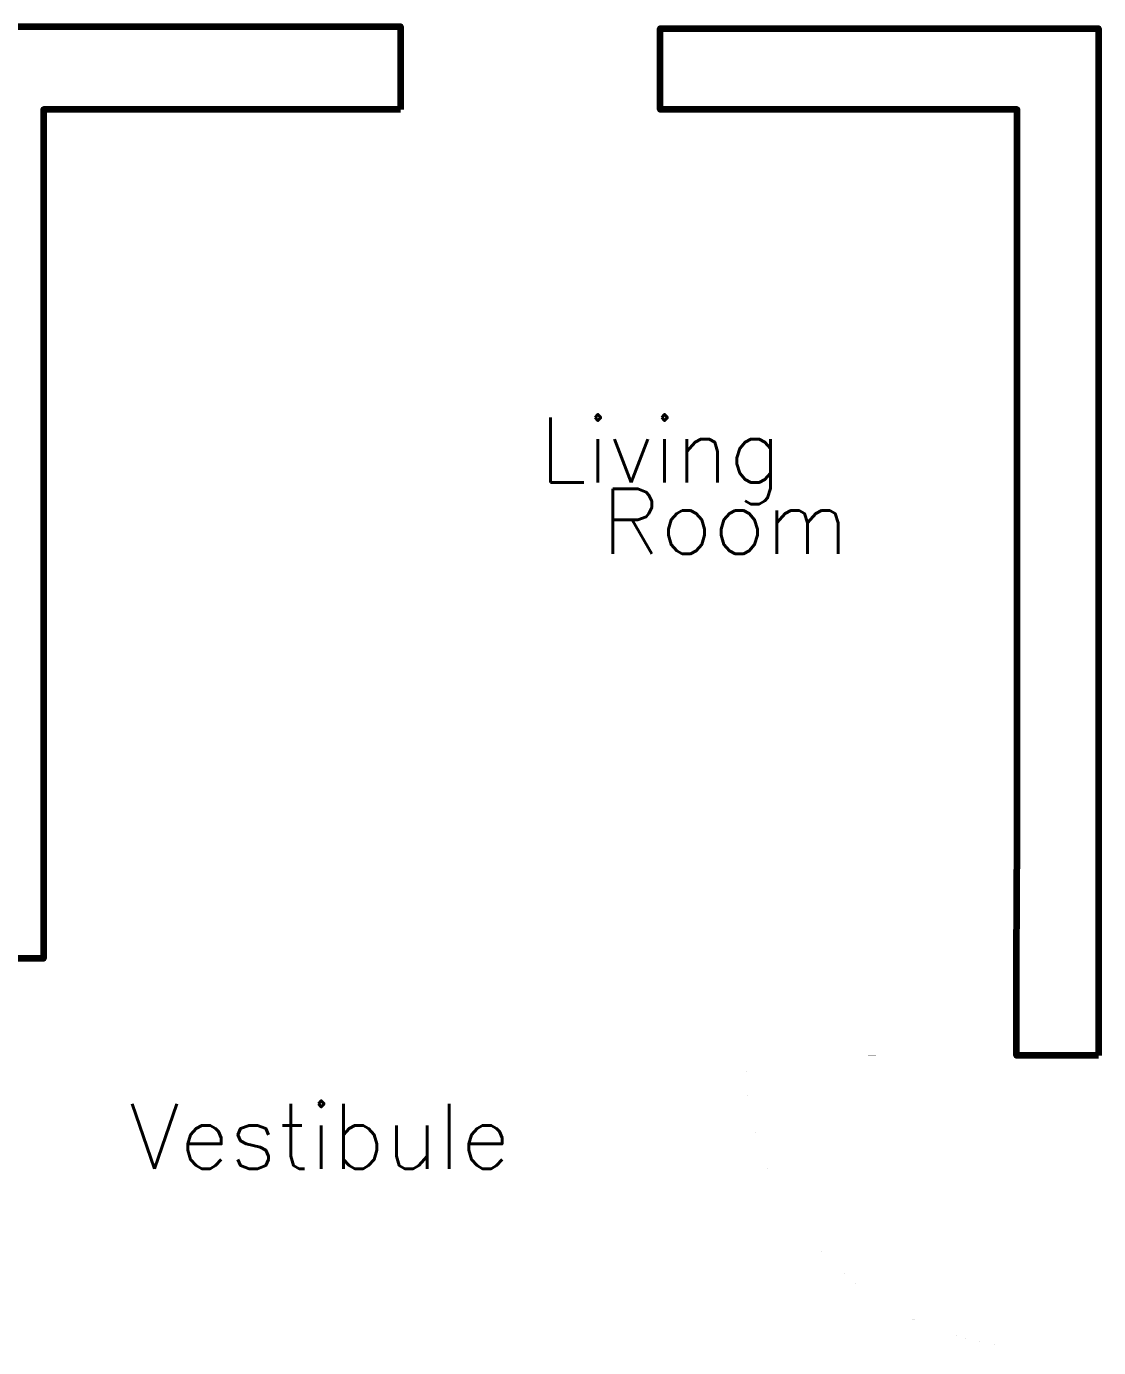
# Model space of a CAD drawing. Header units: metres. Extents: x -1.5 to 5.12, y -0.47 to 6.77.
# Drawn here: x 1.816 to 5.12, y 2.696 to 6.768 of the extents above; entities that cross this region are included whole.
import ezdxf
from ezdxf.enums import TextEntityAlignment as Align

# ---------------------------------------------------------------- set-up
doc = ezdxf.new("R2010")
doc.units = ezdxf.units.M
doc.header["$LTSCALE"] = 10
doc.layers.get('0').update_dxf_attribs({"linetype": 'CONTINUOUS', "lineweight": 100})
for name, color, linetype, lineweight in [('doors', 1, 'CONTINUOUS', 100), ('roomitems', 4, 'CONTINUOUS', 100), ('texts', 5, 'CONTINUOUS', 100), ('walls', 8, 'CONTINUOUS', 100), ('windows', 3, 'CONTINUOUS', 100)]:
    doc.layers.add(name, color=color, linetype=linetype, lineweight=lineweight)
doc.styles.get("Standard").update_dxf_attribs({"font": 'txt', "width": 0.75, "bigfont": 'bigfont.shx'})

# ---------------------------------------------------------------- blocks, each defined once
blk = doc.blocks.new('W-3-1')
at = {"color": 0}
for points, const_width in [([(-333.3, 60), (-400, 60)], 0.01), ([(-400, 60), (-400, 50)], 0.01), ([(-333.3, 60), (-400, 60)], 0.01), ([(-393.3, 60), (-400, 60)], 0.01), ([(-400, 60), (-400, 50)], 0.01), ([(-400, 50), (-400, 40)], 0.01), ([(-400, 50), (-400, 40)], 0.01), ([(-386.7, 60), (-393.3, 60)], 0.01), ([(-380, 60), (-386.7, 60)], 0.01), ([(-373.3, 60), (-380, 60)], 0.01), ([(-366.7, 60), (-373.3, 60)], 0.01), ([(-360, 60), (-366.7, 60)], 0.01), ([(-353.3, 60), (-360, 60)], 0.01), ([(-346.7, 60), (-353.3, 60)], 0.01), ([(-340, 60), (-346.7, 60)], 0.01), ([(-333.3, 60), (-340, 60)], 0.01), ([(-266.7, 60), (-333.3, 60)], 0.01), ([(-266.7, 60), (-333.3, 60)], 0.01), ([(-326.7, 60), (-333.3, 60)], 0.01), ([(-320, 60), (-326.7, 60)], 0.01), ([(-320, 60), (-320, 60)], 0.01), ([(-200, 60), (-266.7, 60)], 0.01), ([(-200, 60), (-266.7, 60)], 0.01), ([(-133.3, 60), (-200, 60)], 0.01), ([(-133.3, 60), (-200, 60)], 0.01), ([(-66.7, 60), (-133.3, 60)], 0.01), ([(-66.7, 60), (-133.3, 60)], 0.01), ([(0, 60), (-66.7, 60)], 0.01), ([(0, 60), (-66.7, 60)], 0.01), ([(66.7, 60), (0, 60)], 0.01), ([(66.7, 60), (0, 60)], 0.01), ([(133.3, 60), (66.7, 60)], 0.01), ([(133.3, 60), (66.7, 60)], 0.01), ([(200, 60), (133.3, 60)], 0.01), ([(200, 60), (133.3, 60)], 0.01), ([(266.7, 60), (200, 60)], 0.01), ([(266.7, 60), (200, 60)], 0.01), ([(333.3, 60), (266.7, 60)], 0.01), ([(333.3, 60), (266.7, 60)], 0.01), ([(326.7, 60), (320, 60)], 0.01), ([(333.3, 60), (326.7, 60)], 0.01), ([(400, 60), (333.3, 60)], 0.01), ([(400, 60), (333.3, 60)], 0.01), ([(340, 60), (333.3, 60)], 0.01), ([(346.7, 60), (340, 60)], 0.01), ([(353.3, 60), (346.7, 60)], 0.01), ([(360, 60), (353.3, 60)], 0.01), ([(366.7, 60), (360, 60)], 0.01), ([(373.3, 60), (366.7, 60)], 0.01), ([(380, 60), (373.3, 60)], 0.01), ([(386.7, 60), (380, 60)], 0.01), ([(393.3, 60), (386.7, 60)], 0.01), ([(400, 60), (393.3, 60)], 0.01), ([(400, 50), (400, 60)], 0.01), ([(400, 60), (400, 60)], 0.01), ([(400, 50), (400, 60)], 0.01), ([(400, 40), (400, 50)], 0.01), ([(400, 40), (400, 50)], 0.01), ([(-400, 40), (-400, 30)], 0.01), ([(-400, 40), (-400, 30)], 0.01), ([(-400, 30), (-400, 20)], 0.01), ([(-400, 30), (-400, 20)], 0.01), ([(-400, 20), (-400, 10)], 0.01), ([(-400, 20), (-400, 10)], 0.01), ([(-400, 10), (-400, 0)], 0.01), ([(-400, 10), (-400, 0)], 0.01), ([(-400, 0), (-400, -10)], 0.01), ([(-400, 0), (-400, 0)], 0.01), ([(-400, 0), (-333.3, 0)], 0.01), ([(-400, 0), (-400, -10)], 0.01), ([(-400, 0), (-400, 0)], 0.04), ([(-400, 0), (-393.3, 0)], 0.04), ([(-393.3, 0), (-386.7, 0)], 0.04), ([(-386.7, 0), (-380, 0)], 0.04), ([(-380, 0), (-373.3, 0)], 0.04), ([(-373.3, 0), (-366.7, 0)], 0.04), ([(-366.7, 0), (-360, 0)], 0.04), ([(-360, 0), (-353.3, 0)], 0.04), ([(-353.3, 0), (-346.7, 0)], 0.04), ([(-346.7, 0), (-340, 0)], 0.04), ([(-340, 0), (-333.3, 0)], 0.04), ([(-333.3, 0), (-326.7, 0)], 0.04), ([(-333.3, 0), (-266.7, 0)], 0.01), ([(-326.7, 0), (-320, 0)], 0.04), ([(-266.7, 0), (-200, 0)], 0.01), ([(-200, 0), (-133.3, 0)], 0.01), ([(-133.3, 0), (-66.7, 0)], 0.01), ([(-66.7, 0), (0, 0)], 0.01), ([(0, 0), (66.7, 0)], 0.01), ([(66.7, 0), (133.3, 0)], 0.01), ([(133.3, 0), (200, 0)], 0.01), ([(200, 0), (266.7, 0)], 0.01), ([(266.7, 0), (333.3, 0)], 0.01), ([(320, 0), (320, 0)], 0.04), ([(320, 0), (326.7, 0)], 0.04), ([(326.7, 0), (333.3, 0)], 0.04), ([(333.3, 0), (400, 0)], 0.01), ([(333.3, 0), (340, 0)], 0.04), ([(340, 0), (346.7, 0)], 0.04), ([(346.7, 0), (353.3, 0)], 0.04), ([(353.3, 0), (360, 0)], 0.04), ([(360, 0), (366.7, 0)], 0.04), ([(366.7, 0), (373.3, 0)], 0.04), ([(373.3, 0), (380, 0)], 0.04), ([(380, 0), (386.7, 0)], 0.04), ([(386.7, 0), (393.3, 0)], 0.04), ([(393.3, 0), (400, 0)], 0.04), ([(400, 30), (400, 40)], 0.01), ([(400, 30), (400, 40)], 0.01), ([(400, 20), (400, 30)], 0.01), ([(400, 20), (400, 30)], 0.01), ([(400, 10), (400, 20)], 0.01), ([(400, 10), (400, 20)], 0.01), ([(400, 0), (400, 10)], 0.01), ([(400, 0), (400, 10)], 0.01), ([(400, -10), (400, 0)], 0.01), ([(400, -10), (400, 0)], 0.01), ([(-400, -10), (-400, -20)], 0.01), ([(-400, -10), (-400, -20)], 0.01), ([(-400, -20), (-400, -30)], 0.01), ([(-400, -20), (-400, -30)], 0.01), ([(-400, -30), (-400, -40)], 0.01), ([(-400, -30), (-400, -40)], 0.01), ([(-400, -40), (-400, -50)], 0.01), ([(-400, -40), (-400, -50)], 0.01), ([(400, -20), (400, -10)], 0.01), ([(400, -20), (400, -10)], 0.01), ([(400, -30), (400, -20)], 0.01), ([(400, -30), (400, -20)], 0.01), ([(400, -40), (400, -30)], 0.01), ([(400, -40), (400, -30)], 0.01), ([(400, -50), (400, -40)], 0.01), ([(400, -50), (400, -40)], 0.01), ([(-400, -50), (-400, -60)], 0.01), ([(-400, -50), (-400, -60)], 0.01), ([(-400, -60), (-400, -60)], 0.01), ([(-400, -60), (-333.3, -60)], 0.01), ([(-400, -60), (-400, -60)], 0.01), ([(-400, -60), (-400, -60)], 0.01), ([(-400, -60), (-400, -60)], 0.01), ([(-400, -60), (-400, -60)], 0.01), ([(-400, -60), (-400, -60)], 0.01), ([(-400, -60), (-400, -60)], 0.01), ([(-400, -60), (-400, -60)], 0.01), ([(-400, -60), (-400, -60)], 0.01), ([(-400, -60), (-400, -60)], 0.01), ([(-400, -60), (-400, -60)], 0.01), ([(-400, -60), (-400, -60)], 0.01), ([(-400, -60), (-400, -60)], 0.01), ([(-400, -60), (-400, -60)], 0.01), ([(-400, -60), (-400, -60)], 0.01), ([(-400, -60), (-400, -60)], 0.01), ([(-400, -60), (-333.3, -60)], 0.01), ([(-400, -60), (-393.3, -60)], 0.01), ([(-393.3, -60), (-386.7, -60)], 0.01), ([(-386.7, -60), (-380, -60)], 0.01), ([(-380, -60), (-373.3, -60)], 0.01), ([(-373.3, -60), (-366.7, -60)], 0.01), ([(-366.7, -60), (-360, -60)], 0.01), ([(-360, -60), (-353.3, -60)], 0.01), ([(-353.3, -60), (-346.7, -60)], 0.01), ([(-346.7, -60), (-340, -60)], 0.01), ([(-340, -60), (-333.3, -60)], 0.01), ([(-333.3, -60), (-266.7, -60)], 0.01), ([(-333.3, -60), (-266.7, -60)], 0.01), ([(-333.3, -60), (-326.7, -60)], 0.01), ([(-326.7, -60), (-320, -60)], 0.01), ([(-266.7, -60), (-200, -60)], 0.01), ([(-266.7, -60), (-200, -60)], 0.01), ([(-200, -60), (-133.3, -60)], 0.01), ([(-200, -60), (-133.3, -60)], 0.01), ([(-133.3, -60), (-66.7, -60)], 0.01), ([(-133.3, -60), (-66.7, -60)], 0.01), ([(-66.7, -60), (0, -60)], 0.01), ([(-66.7, -60), (0, -60)], 0.01), ([(0, -60), (66.7, -60)], 0.01), ([(0, -60), (66.7, -60)], 0.01), ([(66.7, -60), (133.3, -60)], 0.01), ([(66.7, -60), (133.3, -60)], 0.01), ([(133.3, -60), (200, -60)], 0.01), ([(133.3, -60), (200, -60)], 0.01), ([(200, -60), (266.7, -60)], 0.01), ([(200, -60), (266.7, -60)], 0.01), ([(266.7, -60), (333.3, -60)], 0.01), ([(266.7, -60), (333.3, -60)], 0.01), ([(320, -60), (320, -60)], 0.01), ([(320, -60), (326.7, -60)], 0.01), ([(326.7, -60), (333.3, -60)], 0.01), ([(333.3, -60), (400, -60)], 0.01), ([(333.3, -60), (400, -60)], 0.01), ([(333.3, -60), (340, -60)], 0.01), ([(340, -60), (346.7, -60)], 0.01), ([(346.7, -60), (353.3, -60)], 0.01), ([(353.3, -60), (360, -60)], 0.01), ([(360, -60), (366.7, -60)], 0.01), ([(366.7, -60), (373.3, -60)], 0.01), ([(373.3, -60), (380, -60)], 0.01), ([(380, -60), (386.7, -60)], 0.01), ([(386.7, -60), (393.3, -60)], 0.01), ([(393.3, -60), (400, -60)], 0.01), ([(400, -60), (400, -50)], 0.01), ([(400, -60), (400, -50)], 0.01)]:
    blk.add_lwpolyline(points, dxfattribs=dict(at, const_width=const_width))
blk = doc.blocks.new('F-3-0')
at = {"color": 0, "const_width": 0.01}
for points in [[(-817.8, 542.6), (-972.7, 542.6)], [(-972.7, 542.6), (-972.7, 488.5)], [(-972.7, 542.6), (-972.7, 542.6)], [(-972.7, 542.6), (-965.5, 542.6)], [(-972.7, 488.5), (-972.7, 542.6)], [(-972.7, 542.6), (-972.7, 542.6)], [(-972.7, 542.6), (-972.7, 542.6)], [(-965.5, 542.6), (-958.3, 542.6)], [(-958.3, 542.6), (-951.1, 542.6)], [(-951.1, 542.6), (-943.8, 542.6)], [(-943.8, 542.6), (-936.6, 542.6)], [(-936.6, 542.6), (-929.4, 542.6)], [(-929.4, 542.6), (-922.2, 542.6)], [(-922.2, 542.6), (-915, 542.6)], [(-915, 542.6), (-907.8, 542.6)], [(-907.8, 542.6), (-900.5, 542.6)], [(-900.5, 542.6), (-893.3, 542.6)], [(-893.3, 542.6), (-886.1, 542.6)], [(-886.1, 488.5), (-886.1, 542.6)], [(-886.1, 542.6), (-886.1, 542.6)], [(-886.1, 542.6), (-738.4, 542.6)], [(-886.1, 535.4), (-886.1, 542.6)], [(-886.1, 542.6), (-886.1, 542.6)], [(-886.1, 542.6), (-886.1, 542.6)], [(-886.1, 542.6), (-886.1, 488.5)], [(-886.1, 528.2), (-886.1, 535.4)], [(-662.9, 542.6), (-817.8, 542.6)], [(-738.4, 542.6), (-590.7, 542.6)], [(-508, 542.6), (-662.9, 542.6)], [(-590.7, 542.6), (-443.1, 542.6)], [(-353.1, 542.6), (-508, 542.6)], [(-443.1, 542.6), (-295.4, 542.6)], [(-198.2, 542.6), (-353.1, 542.6)], [(-295.4, 542.6), (-147.7, 542.6)], [(-43.3, 542.6), (-198.2, 542.6)], [(-147.7, 542.6), (0, 542.6)], [(111.6, 542.6), (-43.3, 542.6)], [(0, 542.6), (147.7, 542.6)], [(266.5, 542.6), (111.6, 542.6)], [(147.7, 542.6), (295.4, 542.6)], [(421.4, 542.6), (266.5, 542.6)], [(295.4, 542.6), (443.1, 542.6)], [(576.3, 542.6), (421.4, 542.6)], [(443.1, 542.6), (590.7, 542.6)], [(731.2, 542.6), (576.3, 542.6)], [(590.7, 542.6), (738.4, 542.6)], [(886.1, 542.6), (731.2, 542.6)], [(738.4, 542.6), (886.1, 542.6)], [(886.1, 454.9), (886.1, 542.6)], [(886.1, 488.5), (886.1, 542.6)], [(886.1, 542.6), (886.1, 542.6)], [(886.1, 542.6), (893.3, 542.6)], [(886.1, 488.5), (886.1, 542.6)], [(886.1, 542.6), (886.1, 542.6)], [(886.1, 542.6), (886.1, 542.6)], [(886.1, 542.6), (886.1, 535.4)], [(886.1, 535.4), (886.1, 528.2)], [(893.3, 542.6), (900.5, 542.6)], [(900.5, 542.6), (907.8, 542.6)], [(907.8, 542.6), (915, 542.6)], [(915, 542.6), (922.2, 542.6)], [(922.2, 542.6), (929.4, 542.6)], [(929.4, 542.6), (936.6, 542.6)], [(936.6, 542.6), (943.8, 542.6)], [(943.8, 542.6), (951.1, 542.6)], [(951.1, 542.6), (958.3, 542.6)], [(958.3, 542.6), (965.5, 542.6)], [(965.5, 542.6), (972.7, 542.6)], [(972.7, 542.6), (972.7, 488.5)], [(-886.1, 521.1), (-886.1, 528.2)], [(-886.1, 513.9), (-886.1, 521.1)], [(-886.1, 506.7), (-886.1, 513.9)], [(-886.1, 499.6), (-886.1, 506.7)], [(-886.1, 492.4), (-886.1, 499.6)], [(-886.1, 485.2), (-886.1, 492.4)], [(886.1, 528.2), (886.1, 521.1)], [(886.1, 521.1), (886.1, 513.9)], [(886.1, 513.9), (886.1, 506.7)], [(886.1, 506.7), (886.1, 499.6)], [(886.1, 499.6), (886.1, 492.4)], [(886.1, 492.4), (886.1, 485.2)], [(-972.7, 488.5), (-972.7, 434.5)], [(-972.7, 434.5), (-972.7, 488.5)], [(-886.1, 434.5), (-886.1, 488.5)], [(-886.1, 488.5), (-886.1, 434.5)], [(-886.1, 478.1), (-886.1, 485.2)], [(-886.1, 470.9), (-886.1, 478.1)], [(-886.1, 463.7), (-886.1, 470.9)], [(-886.1, 456.6), (-886.1, 463.7)], [(-886.1, 456.6), (-886.1, 456.6)], [(-886.1, 456.6), (-738.4, 456.6)], [(-886.1, 456.6), (-886.1, 456.6)], [(-886.1, 456.6), (-834.8, 456.6)], [(-886.1, 409.7), (-886.1, 456.6)], [(-886.1, 456.6), (-886.1, 456.6)], [(-886.1, 456.6), (-886.1, 456.6)], [(-738.4, 456.6), (-886.1, 456.6)], [(-834.8, 456.6), (-783.4, 456.6)], [(-783.4, 456.6), (-732, 456.6)], [(-738.4, 456.6), (-590.7, 456.6)], [(-590.7, 456.6), (-738.4, 456.6)], [(-732, 456.6), (-680.7, 456.6)], [(-680.7, 456.6), (-629.3, 456.6)], [(-629.3, 456.6), (-578, 456.6)], [(-590.7, 456.6), (-443.1, 456.6)], [(-443.1, 456.6), (-590.7, 456.6)], [(-578, 456.6), (-526.6, 456.6)], [(-526.6, 456.6), (-475.3, 456.6)], [(-475.3, 456.6), (-423.9, 456.6)], [(-443.1, 456.6), (-295.4, 456.6)], [(-295.4, 456.6), (-443.1, 456.6)], [(-423.9, 456.6), (-372.5, 456.6)], [(-372.5, 456.6), (-321.2, 456.6)], [(-321.2, 456.6), (-269.8, 456.6)], [(-295.4, 456.6), (-147.7, 456.6)], [(-147.7, 456.6), (-295.4, 456.6)], [(-269.8, 409.7), (-269.8, 456.6)], [(-269.8, 456.6), (-269.8, 409.7)], [(-147.7, 456.6), (0, 456.6)], [(0, 456.6), (-147.7, 456.6)], [(0, 456.6), (147.7, 456.6)], [(147.7, 456.6), (0, 456.6)], [(147.7, 456.6), (295.4, 456.6)], [(295.4, 456.6), (147.7, 456.6)], [(295.4, 456.6), (443.1, 456.6)], [(443.1, 456.6), (295.4, 456.6)], [(346.4, 409.7), (346.4, 456.6)], [(443.1, 456.6), (590.7, 456.6)], [(590.7, 456.6), (443.1, 456.6)], [(590.7, 456.6), (738.4, 456.6)], [(738.4, 456.6), (590.7, 456.6)], [(738.4, 456.6), (886.1, 456.6)], [(886.1, 456.6), (738.4, 456.6)], [(886.1, 434.5), (886.1, 488.5)], [(886.1, 434.5), (886.1, 488.5)], [(886.1, 485.2), (886.1, 478.1)], [(886.1, 478.1), (886.1, 470.9)], [(886.1, 470.9), (886.1, 463.7)], [(886.1, 463.7), (886.1, 456.6)], [(886.1, 367.2), (886.1, 454.9)], [(972.7, 488.5), (972.7, 434.5)], [(-972.7, 434.5), (-972.7, 380.5)], [(-972.7, 380.5), (-972.7, 434.5)], [(-886.1, 380.5), (-886.1, 434.5)], [(-886.1, 434.5), (-886.1, 380.5)], [(-886.1, 362.8), (-886.1, 409.7)], [(-269.8, 362.8), (-269.8, 409.7)], [(-269.8, 409.7), (-269.8, 362.8)], [(346.4, 362.8), (346.4, 409.7)], [(886.1, 380.5), (886.1, 434.5)], [(886.1, 380.5), (886.1, 434.5)], [(972.7, 434.5), (972.7, 380.5)], [(-972.7, 380.5), (-972.7, 326.4)], [(-972.7, 326.4), (-972.7, 380.5)], [(-886.1, 326.4), (-886.1, 380.5)], [(-886.1, 380.5), (-886.1, 326.4)], [(886.1, 326.4), (886.1, 380.5)], [(886.1, 326.4), (886.1, 380.5)], [(886.1, 279.6), (886.1, 367.2)], [(972.7, 380.5), (972.7, 326.4)], [(-972.7, 326.4), (-972.7, 272.4)], [(-972.7, 272.4), (-972.7, 326.4)], [(-886.1, 316), (-886.1, 362.8)], [(-886.1, 272.4), (-886.1, 326.4)], [(-886.1, 326.4), (-886.1, 272.4)], [(-269.8, 316), (-269.8, 362.8)], [(-269.8, 362.8), (-269.8, 316)], [(346.4, 316), (346.4, 362.8)], [(886.1, 272.4), (886.1, 326.4)], [(886.1, 272.4), (886.1, 326.4)], [(972.7, 326.4), (972.7, 272.4)], [(-886.1, 269.1), (-886.1, 316)], [(-269.8, 269.1), (-269.8, 316)], [(-269.8, 316), (-269.8, 269.1)], [(346.4, 269.1), (346.4, 316)], [(-972.7, 272.4), (-972.7, 218.4)], [(-972.7, 218.4), (-972.7, 272.4)], [(-886.1, 218.4), (-886.1, 272.4)], [(-886.1, 272.4), (-886.1, 218.4)], [(-886.1, 222.2), (-886.1, 269.1)], [(-269.8, 222.2), (-269.8, 269.1)], [(-269.8, 269.1), (-269.8, 222.2)], [(346.4, 222.2), (346.4, 269.1)], [(886.1, 191.9), (886.1, 279.6)], [(886.1, 218.4), (886.1, 272.4)], [(886.1, 218.4), (886.1, 272.4)], [(972.7, 272.4), (972.7, 218.4)], [(-972.7, 218.4), (-972.7, 164.3)], [(-972.7, 164.3), (-972.7, 218.4)], [(-886.1, 175.3), (-886.1, 222.2)], [(-886.1, 164.3), (-886.1, 218.4)], [(-886.1, 218.4), (-886.1, 164.3)], [(-269.8, 175.3), (-269.8, 222.2)], [(-269.8, 222.2), (-269.8, 175.3)], [(346.4, 175.3), (346.4, 222.2)], [(886.1, 164.3), (886.1, 218.4)], [(886.1, 164.3), (886.1, 218.4)], [(972.7, 218.4), (972.7, 164.3)], [(-972.7, 164.3), (-972.7, 110.3)], [(-972.7, 110.3), (-972.7, 164.3)], [(-886.1, 128.5), (-886.1, 175.3)], [(-886.1, 110.3), (-886.1, 164.3)], [(-886.1, 164.3), (-886.1, 110.3)], [(-269.8, 128.5), (-269.8, 175.3)], [(-269.8, 175.3), (-269.8, 128.5)], [(346.4, 128.5), (346.4, 175.3)], [(886.1, 104.2), (886.1, 191.9)], [(886.1, 110.3), (886.1, 164.3)], [(886.1, 110.3), (886.1, 164.3)], [(972.7, 164.3), (972.7, 110.3)], [(-886.1, 81.6), (-886.1, 128.5)], [(-269.8, 81.6), (-269.8, 128.5)], [(-269.8, 128.5), (-269.8, 81.6)], [(346.4, 81.6), (346.4, 128.5)], [(-972.7, 110.3), (-972.7, 56.2)], [(-972.7, 56.2), (-972.7, 110.3)], [(-886.1, 56.2), (-886.1, 110.3)], [(-886.1, 110.3), (-886.1, 56.2)], [(-886.1, 34.7), (-886.1, 81.6)], [(-269.8, 34.7), (-269.8, 81.6)], [(-269.8, 81.6), (-269.8, 34.7)], [(346.4, 34.7), (346.4, 81.6)], [(886.1, 56.2), (886.1, 110.3)], [(886.1, 56.2), (886.1, 110.3)], [(886.1, 16.5), (886.1, 104.2)], [(972.7, 110.3), (972.7, 56.2)], [(-972.7, 56.2), (-972.7, 2.2)], [(-972.7, 2.2), (-972.7, 56.2)], [(-886.1, 2.2), (-886.1, 56.2)], [(-886.1, 56.2), (-886.1, 2.2)], [(886.1, 2.2), (886.1, 56.2)], [(886.1, 2.2), (886.1, 56.2)], [(972.7, 56.2), (972.7, 2.2)], [(-972.7, 2.2), (-972.7, -51.8)], [(-972.7, -51.8), (-972.7, 2.2)], [(-886.1, -12.1), (-886.1, 34.7)], [(-886.1, -51.8), (-886.1, 2.2)], [(-886.1, 2.2), (-886.1, -51.8)], [(-269.8, -12.1), (-269.8, 34.7)], [(-269.8, 34.7), (-269.8, -12.1)], [(346.4, -12.1), (346.4, 34.7)], [(886.1, -71.1), (886.1, 16.5)], [(886.1, -51.8), (886.1, 2.2)], [(886.1, -51.8), (886.1, 2.2)], [(972.7, 2.2), (972.7, -51.8)], [(-886.1, -59), (-886.1, -12.1)], [(-269.8, -59), (-269.8, -12.1)], [(-269.8, -12.1), (-269.8, -59)], [(346.4, -59), (346.4, -12.1)], [(-972.7, -51.8), (-972.7, -105.9)], [(-972.7, -105.9), (-972.7, -51.8)], [(-886.1, -105.9), (-886.1, -51.8)], [(-886.1, -51.8), (-886.1, -105.9)], [(-886.1, -105.9), (-886.1, -59)], [(-269.8, -105.9), (-269.8, -59)], [(-269.8, -59), (-269.8, -105.9)], [(346.4, -105.9), (346.4, -59)], [(886.1, -105.9), (886.1, -51.8)], [(886.1, -105.9), (886.1, -51.8)], [(886.1, -158.8), (886.1, -71.1)], [(972.7, -51.8), (972.7, -105.9)], [(-972.7, -105.9), (-972.7, -105.9)], [(-972.7, -105.9), (-862.8, -105.9)], [(-972.7, -105.9), (-972.7, -105.9)], [(-972.7, -105.9), (-972.7, -105.9)], [(-972.7, -105.9), (-972.7, -105.9)], [(-972.7, -105.9), (-972.7, -105.9)], [(-972.7, -105.9), (-972.7, -105.9)], [(-972.7, -105.9), (-972.7, -105.9)], [(-972.7, -105.9), (-972.7, -105.9)], [(-972.7, -105.9), (-972.7, -105.9)], [(-972.7, -105.9), (-972.7, -105.9)], [(-972.7, -105.9), (-972.7, -105.9)], [(-972.7, -105.9), (-972.7, -105.9)], [(-972.7, -105.9), (-972.7, -105.9)], [(-972.7, -105.9), (-972.7, -105.9)], [(-972.7, -105.9), (-972.7, -105.9)], [(-965.5, -105.9), (-972.7, -105.9)], [(-958.3, -105.9), (-965.5, -105.9)], [(-951.1, -105.9), (-958.3, -105.9)], [(-943.8, -105.9), (-951.1, -105.9)], [(-936.6, -105.9), (-943.8, -105.9)], [(-929.4, -105.9), (-936.6, -105.9)], [(-922.2, -105.9), (-929.4, -105.9)], [(-915, -105.9), (-922.2, -105.9)], [(-907.8, -105.9), (-915, -105.9)], [(-900.5, -105.9), (-907.8, -105.9)], [(-893.3, -105.9), (-900.5, -105.9)], [(-886.1, -105.9), (-893.3, -105.9)], [(-886.1, -105.9), (-886.1, -105.9)], [(-834.8, -105.9), (-886.1, -105.9)], [(-862.8, -105.9), (-752.9, -105.9)], [(-783.4, -105.9), (-834.8, -105.9)], [(-732, -105.9), (-783.4, -105.9)], [(-752.9, -105.9), (-642.9, -105.9)], [(-680.7, -105.9), (-732, -105.9)], [(-629.3, -105.9), (-680.7, -105.9)], [(-642.9, -105.9), (-533, -105.9)], [(-578, -105.9), (-629.3, -105.9)], [(-526.6, -105.9), (-578, -105.9)], [(-533, -105.9), (-423.1, -105.9)], [(-475.3, -105.9), (-526.6, -105.9)], [(-423.9, -105.9), (-475.3, -105.9)], [(-372.5, -105.9), (-423.9, -105.9)], [(-423.1, -105.9), (-313.1, -105.9)], [(-321.2, -105.9), (-372.5, -105.9)], [(-269.8, -105.9), (-321.2, -105.9)], [(-313.1, -105.9), (-203.2, -105.9)], [(-269.8, -105.9), (-269.8, -105.9)], [(-203.2, -105.9), (-93.3, -105.9)], [(-93.3, -105.9), (16.7, -105.9)], [(16.7, -105.9), (126.6, -105.9)], [(126.6, -105.9), (236.5, -105.9)], [(236.5, -105.9), (346.4, -105.9)], [(346.4, -105.9), (346.4, -139.5)], [(346.4, -105.9), (346.4, -105.9)], [(886.1, -105.9), (886.1, -105.9)], [(893.3, -105.9), (886.1, -105.9)], [(900.5, -105.9), (893.3, -105.9)], [(907.8, -105.9), (900.5, -105.9)], [(915, -105.9), (907.8, -105.9)], [(922.2, -105.9), (915, -105.9)], [(929.4, -105.9), (922.2, -105.9)], [(936.6, -105.9), (929.4, -105.9)], [(943.8, -105.9), (936.6, -105.9)], [(951.1, -105.9), (943.8, -105.9)], [(958.3, -105.9), (951.1, -105.9)], [(965.5, -105.9), (958.3, -105.9)], [(972.7, -105.9), (965.5, -105.9)], [(346.4, -139.5), (346.4, -173.1)], [(886.1, -246.5), (886.1, -158.8)], [(346.4, -173.1), (346.4, -206.8)], [(346.4, -206.8), (346.4, -240.4)], [(346.4, -240.4), (346.4, -274)], [(346.4, -274), (346.4, -307.7)], [(886.1, -334.1), (886.1, -246.5)], [(346.4, -307.7), (346.4, -341.3)], [(346.4, -341.3), (346.4, -375)], [(886.1, -421.8), (886.1, -334.1)], [(346.4, -375), (346.4, -408.6)], [(346.4, -408.6), (346.4, -442.2)], [(346.4, -442.2), (346.4, -475.9)], [(886.1, -509.5), (886.1, -421.8)], [(346.4, -475.9), (346.4, -509.5)], [(346.4, -509.5), (346.8, -514)], [(346.8, -514), (347.6, -518.3)], [(347.6, -518.3), (349.1, -522.4)], [(349.1, -522.4), (351, -526.2)], [(351, -526.2), (353.4, -529.7)], [(879.2, -529.7), (881.6, -526.2)], [(881.6, -526.2), (883.5, -522.4)], [(883.5, -522.4), (884.9, -518.3)], [(884.9, -518.3), (885.8, -514)], [(885.8, -514), (886.1, -509.5)], [(353.4, -529.7), (356.2, -532.9)], [(356.2, -532.9), (359.4, -535.7)], [(359.4, -535.7), (363, -538.1)], [(363, -538.1), (366.8, -540)], [(366.8, -540), (370.9, -541.4)], [(370.9, -541.4), (375.2, -542.3)], [(375.2, -542.3), (379.8, -542.6)], [(379.8, -542.6), (419.2, -542.6)], [(419.2, -542.6), (458.6, -542.6)], [(458.6, -542.6), (498, -542.6)], [(498, -542.6), (537.4, -542.6)], [(537.4, -542.6), (576.9, -542.6)], [(576.9, -542.6), (616.3, -542.6)], [(616.3, -542.6), (655.7, -542.6)], [(655.7, -542.6), (695.1, -542.6)], [(695.1, -542.6), (734.5, -542.6)], [(734.5, -542.6), (774, -542.6)], [(774, -542.6), (813.4, -542.6)], [(813.4, -542.6), (852.8, -542.6)], [(852.8, -542.6), (857.3, -542.3)], [(857.3, -542.3), (861.6, -541.4)], [(861.6, -541.4), (865.8, -540)], [(865.8, -540), (869.6, -538.1)], [(869.6, -538.1), (873.1, -535.7)], [(873.1, -535.7), (876.3, -532.9)], [(876.3, -532.9), (879.2, -529.7)]]:
    blk.add_lwpolyline(points, dxfattribs=at)
blk = doc.blocks.new('W-5-0')
at = {"color": 0, "const_width": 0.01}
for points in [[(-450, -75), (-450, 0)], [(450, 0), (441.8, -122.1)], [(450, 0), (450, 0)], [(-450, -150), (-450, -75)], [(441.8, -122.1), (417.8, -239.2)], [(-450, -225), (-450, -150)], [(-450, -300), (-450, -225)], [(417.8, -239.2), (379.3, -350.3)], [(-450, -375), (-450, -300)], [(379.3, -350.3), (327.1, -454.2)], [(-450, -450), (-450, -375)], [(-450, -525), (-450, -450)], [(327.1, -454.2), (262.5, -549.9)], [(-450, -600), (-450, -525)], [(262.5, -549.9), (186.4, -636.4)], [(-450, -675), (-450, -600)], [(186.4, -636.4), (99.9, -712.5)], [(-450, -750), (-450, -675)], [(99.9, -712.5), (4.2, -777.1)], [(-450, -825), (-450, -750)], [(4.2, -777.1), (-99.7, -829.3)], [(-450, -900), (-450, -825)], [(-99.7, -829.3), (-210.8, -867.8)], [(-327.9, -891.8), (-450, -900)], [(-210.8, -867.8), (-327.9, -891.8)]]:
    blk.add_lwpolyline(points, dxfattribs=at)

msp = doc.modelspace()

# ---------------------------------------------------------------- linework, layer by layer
at = {"layer": 'walls'}
for points in [[(2.969, 6.512), (1.869, 6.512), (1.869, 3.895), (1.749, 3.895), (1.75, 4.265), (1.749, 4.265), (1.749, 6.518), (1.601, 6.518), (1.601, 6.768), (2.969, 6.768)], [(5.12, 3.596), (4.867, 3.596), (4.867, 3.893), (4.869, 4.263), (4.869, 6.512), (3.769, 6.512), (3.769, 6.762), (5.12, 6.762)]]:
    msp.add_lwpolyline(points, close=True, dxfattribs=at)

# ---------------------------------------------------------------- block references
at = {"layer": 'doors', "xscale": 0.001, "yscale": 0.001, "rotation": -89.97697547}
msp.add_blockref('W-5-0', (4.9309, 3.1466), dxfattribs=at)
at = {"layer": 'roomitems', "xscale": 0.001, "yscale": 0.001, "rotation": -270.00005842}
msp.add_blockref('F-3-0', (3.3464, 5.2068), dxfattribs=at)
at = {"layer": 'windows', "xscale": 0.001, "yscale": 0.001}
msp.add_blockref('W-3-1', (3.37, 6.5726), dxfattribs=at)

# ---------------------------------------------------------------- texts
at = {"layer": 'texts'}
for s, p in [('Living', (3.77, 5.4626)), ('Room', (3.97, 5.2426)), ('Vestibule', (2.7206, 3.3476))]:
    msp.add_text(s, height=0.2, dxfattribs=at).set_placement(p, align=Align.MIDDLE_CENTER)

doc.saveas('drawing.dxf')
